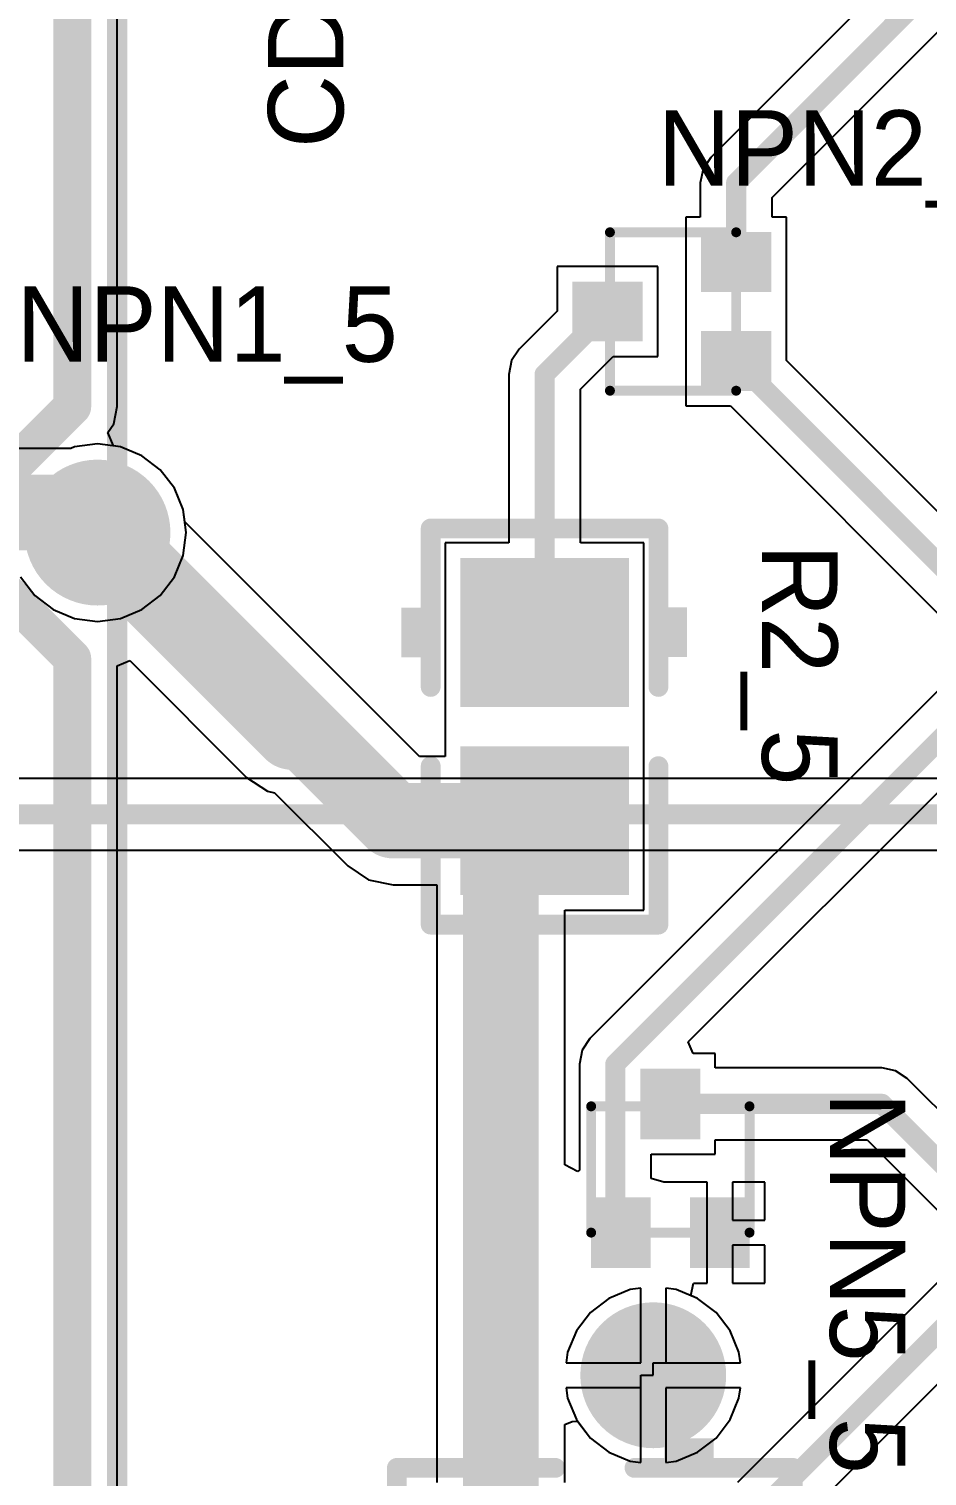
# Model space of a CAD drawing. Header units: millimetres. Extents: x 0.67 to 7.75, y 0.64 to 6.06.
# Drawn here: x 5.993 to 6.35, y 1.377 to 1.952 of the extents above; entities that cross this region are included whole.
import ezdxf

# ---------------------------------------------------------------- set-up
doc = ezdxf.new("R2010")
doc.units = ezdxf.units.MM
doc.header["$MEASUREMENT"] = 0
for name, color, linetype in [('BottomLayer', 5, 'Continuous'), ('BottomSolder', 6, 'Continuous'), ('MultiLayer', 9, 'Continuous'), ('TopLayer', 1, 'Continuous'), ('TopOverlay', 2, 'Continuous'), ('TopPaste', 8, 'Continuous'), ('TopSolder', 216, 'Continuous'), ('ViaHoleLayer', 16, 'Continuous')]:
    doc.layers.add(name, color=color, linetype=linetype)

# ---------------------------------------------------------------- blocks, each defined once
blk = doc.blocks.new('CC2012_0805_142')
at = {"layer": 'TopLayer'}
for points in [[(-0.06299, -0.02953), (-0.01181, -0.02953), (-0.06299, 0.02953), (-0.01181, 0.02953)], [(0.01181, -0.02953), (0.06299, -0.02953), (0.01181, 0.02953), (0.06299, 0.02953)]]:
    blk.add_solid(points, dxfattribs=at)
at = {"layer": 'TopOverlay', "const_width": 0.00787}
for points in [[(-0.07874, 0.04528), (-0.07874, -0.04528)], [(-0.01575, 0.04528), (-0.07874, 0.04528)], [(0.07874, 0.04528), (0.01575, 0.04528)], [(0.07874, 0.04528), (0.07874, -0.04528)], [(-0.01575, -0.04528), (-0.07874, -0.04528)], [(0.07874, -0.04528), (0.01575, -0.04528)]]:
    blk.add_lwpolyline(points, dxfattribs=at)
at = {"layer": 'TopOverlay', "const_width": 0.00394}
for points in [[(-0.08071, 0.04528, 1), (-0.07677, 0.04528, 1)], [(-0.08071, 0.04528, 1), (-0.07677, 0.04528, 1)], [(-0.01772, 0.04528, 1), (-0.01378, 0.04528, 1)], [(0.01378, 0.04528, 1), (0.01772, 0.04528, 1)], [(0.07677, 0.04528, 1), (0.08071, 0.04528, 1)], [(0.07677, 0.04528, 1), (0.08071, 0.04528, 1)], [(-0.08071, -0.04528, 1), (-0.07677, -0.04528, 1)], [(-0.08071, -0.04528, 1), (-0.07677, -0.04528, 1)], [(-0.01772, -0.04528, 1), (-0.01378, -0.04528, 1)], [(0.01378, -0.04528, 1), (0.01772, -0.04528, 1)], [(0.07677, -0.04528, 1), (0.08071, -0.04528, 1)], [(0.07677, -0.04528, 1), (0.08071, -0.04528, 1)]]:
    blk.add_lwpolyline(points, format="xyb", close=True, dxfattribs=at)
at = {"layer": 'TopOverlay'}
for points in [[(-0.04724, 0.04882), (-0.02756, 0.04882), (-0.04724, 0.05669), (-0.02756, 0.05669)], [(-0.04724, -0.05709), (-0.02756, -0.05709), (-0.04724, -0.04921), (-0.02756, -0.04921)]]:
    blk.add_solid(points, dxfattribs=at)
at = {"layer": 'TopPaste'}
for points in [[(-0.06299, -0.02953), (-0.01181, -0.02953), (-0.06299, 0.02953), (-0.01181, 0.02953)], [(0.01181, -0.02953), (0.06299, -0.02953), (0.01181, 0.02953), (0.06299, 0.02953)]]:
    blk.add_solid(points, dxfattribs=at)
at = {"layer": 'TopSolder'}
for points in [[(-0.06699, -0.03353), (-0.00781, -0.03353), (-0.06699, 0.03353), (-0.00781, 0.03353)], [(0.00781, -0.03353), (0.06699, -0.03353), (0.00781, 0.03353), (0.06699, 0.03353)]]:
    blk.add_solid(points, dxfattribs=at)
blk = doc.blocks.new('CC2012_0805_143')
at = {"layer": 'TopLayer'}
for points in [[(-0.06299, -0.02953), (-0.01181, -0.02953), (-0.06299, 0.02953), (-0.01181, 0.02953)], [(0.01181, -0.02953), (0.06299, -0.02953), (0.01181, 0.02953), (0.06299, 0.02953)]]:
    blk.add_solid(points, dxfattribs=at)
at = {"layer": 'TopOverlay', "const_width": 0.00787}
for points in [[(-0.07874, -0.04528), (-0.07874, 0.04528)], [(-0.01575, 0.04528), (-0.07874, 0.04528)], [(0.07874, 0.04528), (0.01575, 0.04528)], [(0.07874, -0.04528), (0.07874, 0.04528)], [(-0.01575, -0.04528), (-0.07874, -0.04528)], [(0.07874, -0.04528), (0.01575, -0.04528)]]:
    blk.add_lwpolyline(points, dxfattribs=at)
at = {"layer": 'TopOverlay', "const_width": 0.00394}
for points in [[(-0.08071, 0.04528, 1), (-0.07677, 0.04528, 1)], [(-0.08071, 0.04528, 1), (-0.07677, 0.04528, 1)], [(-0.01772, 0.04528, 1), (-0.01378, 0.04528, 1)], [(0.01378, 0.04528, 1), (0.01772, 0.04528, 1)], [(0.07677, 0.04528, 1), (0.08071, 0.04528, 1)], [(0.07677, 0.04528, 1), (0.08071, 0.04528, 1)], [(-0.08071, -0.04528, 1), (-0.07677, -0.04528, 1)], [(-0.08071, -0.04528, 1), (-0.07677, -0.04528, 1)], [(-0.01772, -0.04528, 1), (-0.01378, -0.04528, 1)], [(0.01378, -0.04528, 1), (0.01772, -0.04528, 1)], [(0.07677, -0.04528, 1), (0.08071, -0.04528, 1)], [(0.07677, -0.04528, 1), (0.08071, -0.04528, 1)]]:
    blk.add_lwpolyline(points, format="xyb", close=True, dxfattribs=at)
at = {"layer": 'TopOverlay'}
for points in [[(-0.04734, 0.04882), (-0.02765, 0.04882), (-0.04734, 0.05669), (-0.02765, 0.05669)], [(-0.04725, -0.05699), (-0.02756, -0.05699), (-0.04725, -0.04912), (-0.02756, -0.04912)]]:
    blk.add_solid(points, dxfattribs=at)
at = {"layer": 'TopPaste'}
for points in [[(-0.06299, -0.02953), (-0.01181, -0.02953), (-0.06299, 0.02953), (-0.01181, 0.02953)], [(0.01181, -0.02953), (0.06299, -0.02953), (0.01181, 0.02953), (0.06299, 0.02953)]]:
    blk.add_solid(points, dxfattribs=at)
at = {"layer": 'TopSolder'}
for points in [[(-0.06699, -0.03353), (-0.00781, -0.03353), (-0.06699, 0.03353), (-0.00781, 0.03353)], [(0.00781, -0.03353), (0.06699, -0.03353), (0.00781, 0.03353), (0.06699, 0.03353)]]:
    blk.add_solid(points, dxfattribs=at)
blk = doc.blocks.new('MMBT3904T_145')
at = {"layer": 'TopLayer'}
for points in [[(0.00787, -0.01004), (0.00787, 0.01004), (-0.00787, -0.01004), (-0.00787, 0.01004)], [(-0.01181, -0.06122), (-0.01181, -0.04114), (-0.02756, -0.06122), (-0.02756, -0.04114)], [(0.02756, -0.06122), (0.02756, -0.04114), (0.01181, -0.06122), (0.01181, -0.04114)]]:
    blk.add_solid(points, dxfattribs=at)
at = {"layer": 'TopOverlay', "const_width": 0.00394}
for points in [[(-0.0315, -0.00098), (0.0315, -0.00098)], [(-0.0315, -0.05118), (-0.0315, -0.00098)], [(0.0315, -0.05118), (0.0315, -0.00098)], [(-0.0315, -0.05118), (0.0315, -0.05118)]]:
    blk.add_lwpolyline(points, dxfattribs=at)
at = {"layer": 'TopOverlay', "const_width": 0.00197}
for points in [[(-0.03248, -0.00098, 1), (-0.03051, -0.00098, 1)], [(-0.03248, -0.00098, 1), (-0.03051, -0.00098, 1)], [(0.03051, -0.00098, 1), (0.03248, -0.00098, 1)], [(0.03051, -0.00098, 1), (0.03248, -0.00098, 1)], [(-0.03248, -0.05118, 1), (-0.03051, -0.05118, 1)], [(-0.03248, -0.05118, 1), (-0.03051, -0.05118, 1)], [(0.03051, -0.05118, 1), (0.03248, -0.05118, 1)], [(0.03051, -0.05118, 1), (0.03248, -0.05118, 1)]]:
    blk.add_lwpolyline(points, format="xyb", close=True, dxfattribs=at)
at = {"layer": 'TopPaste'}
for points in [[(0.00787, -0.01004), (0.00787, 0.01004), (-0.00787, -0.01004), (-0.00787, 0.01004)], [(-0.01181, -0.06122), (-0.01181, -0.04114), (-0.02756, -0.06122), (-0.02756, -0.04114)], [(0.02756, -0.06122), (0.02756, -0.04114), (0.01181, -0.06122), (0.01181, -0.04114)]]:
    blk.add_solid(points, dxfattribs=at)
at = {"layer": 'TopSolder'}
for points in [[(0.01187, -0.01404), (0.01187, 0.01404), (-0.01187, -0.01404), (-0.01187, 0.01404)], [(-0.00781, -0.06522), (-0.00781, -0.03714), (-0.03156, -0.06522), (-0.03156, -0.03714)], [(0.03156, -0.06522), (0.03156, -0.03714), (0.00781, -0.06522), (0.00781, -0.03714)]]:
    blk.add_solid(points, dxfattribs=at)
blk = doc.blocks.new('MMBT3904T_149')
at = {"layer": 'TopLayer'}
for points in [[(0.00787, -0.01004), (0.00787, 0.01004), (-0.00787, -0.01004), (-0.00787, 0.01004)], [(-0.01181, -0.06122), (-0.01181, -0.04114), (-0.02756, -0.06122), (-0.02756, -0.04114)], [(0.02756, -0.06122), (0.02756, -0.04114), (0.01181, -0.06122), (0.01181, -0.04114)]]:
    blk.add_solid(points, dxfattribs=at)
at = {"layer": 'TopOverlay', "const_width": 0.00394}
for points in [[(-0.0315, -0.00098), (0.0315, -0.00098)], [(-0.0315, -0.00098), (-0.0315, -0.05118)], [(0.0315, -0.00098), (0.0315, -0.05118)], [(-0.0315, -0.05118), (0.0315, -0.05118)]]:
    blk.add_lwpolyline(points, dxfattribs=at)
at = {"layer": 'TopOverlay', "const_width": 0.00197}
for points in [[(-0.03248, -0.00098, 1), (-0.03051, -0.00098, 1)], [(-0.03248, -0.00098, 1), (-0.03051, -0.00098, 1)], [(0.03051, -0.00098, 1), (0.03248, -0.00098, 1)], [(0.03051, -0.00098, 1), (0.03248, -0.00098, 1)], [(-0.03248, -0.05118, 1), (-0.03051, -0.05118, 1)], [(-0.03248, -0.05118, 1), (-0.03051, -0.05118, 1)], [(0.03051, -0.05118, 1), (0.03248, -0.05118, 1)], [(0.03051, -0.05118, 1), (0.03248, -0.05118, 1)]]:
    blk.add_lwpolyline(points, format="xyb", close=True, dxfattribs=at)
at = {"layer": 'TopPaste'}
for points in [[(0.00787, -0.01004), (0.00787, 0.01004), (-0.00787, -0.01004), (-0.00787, 0.01004)], [(-0.01181, -0.06122), (-0.01181, -0.04114), (-0.02756, -0.06122), (-0.02756, -0.04114)], [(0.02756, -0.06122), (0.02756, -0.04114), (0.01181, -0.06122), (0.01181, -0.04114)]]:
    blk.add_solid(points, dxfattribs=at)
at = {"layer": 'TopSolder'}
for points in [[(0.01187, -0.01404), (0.01187, 0.01404), (-0.01187, -0.01404), (-0.01187, 0.01404)], [(-0.00781, -0.06522), (-0.00781, -0.03714), (-0.03156, -0.06522), (-0.03156, -0.03714)], [(0.03156, -0.06522), (0.03156, -0.03714), (0.00781, -0.06522), (0.00781, -0.03714)]]:
    blk.add_solid(points, dxfattribs=at)

msp = doc.modelspace()

# ---------------------------------------------------------------- linework, layer by layer
at = {"layer": 'BottomLayer'}
for p, q in [((6.00939, 1.78549), (5.18, 1.78549)), ((6.01086, 1.7861), (6.00939, 1.78549)), ((6.02, 1.7873), (6.01086, 1.7861)), ((6.02914, 1.7861), (6.02, 1.7873)), ((6.03765, 1.78257), (6.02914, 1.7861)), ((6.04496, 1.77696), (6.03765, 1.78257)), ((6.05057, 1.76965), (6.04496, 1.77696)), ((6.0541, 1.76114), (6.05057, 1.76965)), ((6.0553, 1.752), (6.0541, 1.76114)), ((6.0541, 1.74286), (6.0553, 1.752)), ((6.05057, 1.73435), (6.0541, 1.74286)), ((5.98943, 1.73435), (5.99504, 1.72704)), ((6.04496, 1.72704), (6.05057, 1.73435)), ((5.99504, 1.72704), (6.00235, 1.72143)), ((6.03765, 1.72143), (6.04496, 1.72704)), ((6.00235, 1.72143), (6.01086, 1.7179)), ((6.02914, 1.7179), (6.03765, 1.72143)), ((6.01086, 1.7179), (6.02, 1.7167)), ((6.02, 1.7167), (6.02914, 1.7179)), ((6.52032, 1.65427), (5.61197, 1.65427)), ((5.61197, 1.62573), (6.51441, 1.62573)), ((6.23186, 1.4511), (6.22335, 1.44757)), ((6.236, 1.45164), (6.23186, 1.4511)), ((6.236, 1.422), (6.236, 1.45164)), ((6.25014, 1.4511), (6.246, 1.45164)), ((6.246, 1.45164), (6.246, 1.422)), ((6.25865, 1.44757), (6.25014, 1.4511)), ((6.22335, 1.44757), (6.21604, 1.44196)), ((6.26596, 1.44196), (6.25865, 1.44757)), ((6.21604, 1.44196), (6.21043, 1.43465)), ((6.27157, 1.43465), (6.26596, 1.44196)), ((6.21043, 1.43465), (6.2069, 1.42614)), ((6.2751, 1.42614), (6.27157, 1.43465)), ((6.2069, 1.42614), (6.20636, 1.422)), ((6.20636, 1.422), (6.236, 1.422)), ((6.246, 1.422), (6.27564, 1.422)), ((6.27564, 1.422), (6.2751, 1.42614)), ((6.236, 1.412), (6.20636, 1.412)), ((6.20636, 1.412), (6.2069, 1.40786)), ((6.236, 1.38236), (6.236, 1.412)), ((6.27564, 1.412), (6.246, 1.412)), ((6.246, 1.412), (6.246, 1.38236)), ((6.2751, 1.40786), (6.27564, 1.412)), ((6.2069, 1.40786), (6.21043, 1.39935)), ((6.27157, 1.39935), (6.2751, 1.40786)), ((6.21043, 1.39935), (6.21604, 1.39204)), ((6.26596, 1.39204), (6.27157, 1.39935)), ((6.21604, 1.39204), (6.22335, 1.38643)), ((6.25865, 1.38643), (6.26596, 1.39204)), ((6.22335, 1.38643), (6.23186, 1.3829)), ((6.23186, 1.3829), (6.236, 1.38236)), ((6.246, 1.38236), (6.25014, 1.3829)), ((6.25014, 1.3829), (6.25865, 1.38643))]:
    msp.add_line(p, q, dxfattribs=at)
for points, const_width in [([(5.18, 1.76), (6.01, 1.76)], 0.03), ([(5.58, 1.64), (6.52032, 1.64)], 0.008)]:
    msp.add_lwpolyline(points, dxfattribs=dict(at, const_width=const_width))
for points, const_width in [([(6.0075, 1.752, 1), (6.0325, 1.752, 1)], 0.025), ([(6.0025, 1.76, 1), (6.0175, 1.76, 1)], 0.015), ([(6.2285, 1.417, 1), (6.2535, 1.417, 1)], 0.025)]:
    msp.add_lwpolyline(points, format="xyb", close=True, dxfattribs=dict(at, const_width=const_width))
at = {"layer": 'BottomSolder', "const_width": 0.029}
for points in [[(6.0055, 1.752, 1), (6.0345, 1.752, 1)], [(6.2265, 1.417, 1), (6.2555, 1.417, 1)]]:
    msp.add_lwpolyline(points, format="xyb", close=True, dxfattribs=at)
at = {"layer": 'MultiLayer', "const_width": 0.025}
for points in [[(6.0075, 1.752, 1), (6.0325, 1.752, 1)], [(6.2285, 1.417, 1), (6.2535, 1.417, 1)]]:
    msp.add_lwpolyline(points, format="xyb", close=True, dxfattribs=at)
at = {"layer": 'TopLayer'}
for p, q in [((6.02784, 1.8021), (6.02784, 2.54167)), ((6.36663, 2.00391), (6.26388, 1.90116)), ((6.28825, 1.88515), (6.38682, 1.98372)), ((6.26388, 1.90116), (6.26079, 1.89653)), ((6.26079, 1.89653), (6.2597, 1.89107)), ((6.2597, 1.89107), (6.2597, 1.89107)), ((6.2597, 1.89107), (6.2597, 1.87745)), ((6.28825, 1.87745), (6.28825, 1.88515)), ((6.2597, 1.87745), (6.25394, 1.87745)), ((6.25394, 1.87745), (6.25394, 1.84308)), ((6.29402, 1.87745), (6.28825, 1.87745)), ((6.29402, 1.84308), (6.29402, 1.87745)), ((6.24283, 1.85776), (6.20276, 1.85776)), ((6.20276, 1.85776), (6.20276, 1.84003)), ((6.24283, 1.82201), (6.24283, 1.85776)), ((6.25394, 1.84308), (6.25394, 1.8417)), ((6.25394, 1.8417), (6.25394, 1.83807)), ((6.29402, 1.8417), (6.29402, 1.84308)), ((6.29402, 1.83807), (6.29402, 1.8417)), ((6.20276, 1.84003), (6.1877, 1.82498)), ((6.25394, 1.83807), (6.25394, 1.8367)), ((6.25394, 1.8367), (6.25394, 1.80233)), ((6.29402, 1.8367), (6.29402, 1.83807)), ((6.29402, 1.82035), (6.29402, 1.8367)), ((6.1877, 1.82498), (6.18461, 1.82035)), ((6.18461, 1.82035), (6.18352, 1.81489)), ((6.21207, 1.80897), (6.22511, 1.82201)), ((6.22511, 1.82201), (6.24283, 1.82201)), ((6.37863, 1.73573), (6.29402, 1.82035)), ((6.18352, 1.81489), (6.18352, 1.81489)), ((6.18352, 1.81489), (6.18352, 1.74788)), ((6.21207, 1.74788), (6.21207, 1.80897)), ((6.02648, 1.79528), (6.02784, 1.8021)), ((6.25394, 1.80233), (6.27166, 1.80233)), ((6.27166, 1.80233), (6.3695, 1.70449)), ((6.02416, 1.7918), (6.02648, 1.79528)), ((6.0264, 1.78646), (6.02416, 1.7918)), ((6.02914, 1.7861), (6.0264, 1.78646)), ((6.03765, 1.78257), (6.02914, 1.7861)), ((6.04496, 1.77696), (6.03765, 1.78257)), ((6.05057, 1.76965), (6.04496, 1.77696)), ((6.0541, 1.76114), (6.05057, 1.76965)), ((6.05473, 1.75631), (6.0541, 1.76114)), ((6.14807, 1.66297), (6.05473, 1.75631)), ((6.18352, 1.74788), (6.15826, 1.74788)), ((6.15826, 1.74788), (6.15826, 1.67807)), ((6.23731, 1.74788), (6.21207, 1.74788)), ((6.23731, 1.67807), (6.23731, 1.74788)), ((6.3695, 1.70449), (6.21583, 1.55082)), ((6.02784, 1.69904), (6.03284, 1.70111)), ((6.02784, 1.16), (6.02784, 1.69904)), ((6.03284, 1.70111), (6.07928, 1.65467)), ((6.15826, 1.67807), (6.15826, 1.6767)), ((6.15826, 1.6767), (6.15826, 1.67307)), ((6.23731, 1.6767), (6.23731, 1.67807)), ((6.23731, 1.67307), (6.23731, 1.6767)), ((6.15826, 1.67307), (6.15826, 1.6717)), ((6.15826, 1.6717), (6.15826, 1.66297)), ((6.23731, 1.6717), (6.23731, 1.67307)), ((6.23731, 1.60189), (6.23731, 1.6717)), ((6.25493, 1.54954), (6.37825, 1.67287)), ((6.15826, 1.66297), (6.14807, 1.66297)), ((6.07928, 1.65467), (6.08755, 1.64915)), ((6.08755, 1.64915), (6.09036, 1.64859)), ((6.09036, 1.64859), (6.11949, 1.61946)), ((6.11949, 1.61946), (6.12776, 1.61393)), ((6.12776, 1.61393), (6.13752, 1.61199)), ((6.13752, 1.61199), (6.1549, 1.61199)), ((6.1549, 1.61199), (6.1549, 1.37441)), ((6.20588, 1.50061), (6.20588, 1.60189)), ((6.20588, 1.60189), (6.23731, 1.60189)), ((6.21583, 1.55082), (6.21273, 1.54619)), ((6.25684, 1.54493), (6.25493, 1.54954)), ((6.21273, 1.54619), (6.21165, 1.54072)), ((6.26567, 1.54493), (6.25684, 1.54493)), ((6.26567, 1.53916), (6.26567, 1.54493)), ((6.21165, 1.54072), (6.21165, 1.54072)), ((6.21165, 1.54072), (6.21165, 1.49855)), ((6.33193, 1.53916), (6.26567, 1.53916)), ((6.33739, 1.53807), (6.33193, 1.53916)), ((6.33193, 1.53916), (6.33193, 1.53916)), ((6.34202, 1.53498), (6.33739, 1.53807)), ((6.38326, 1.49374), (6.34202, 1.53498)), ((6.26567, 1.50485), (6.26567, 1.51061)), ((6.26567, 1.51061), (6.32602, 1.51061)), ((6.32602, 1.51061), (6.36524, 1.47139)), ((6.2402, 1.49517), (6.2402, 1.50485)), ((6.2402, 1.50485), (6.26567, 1.50485)), ((6.21088, 1.49801), (6.20588, 1.50061)), ((6.21165, 1.49855), (6.21088, 1.49801)), ((6.2452, 1.49374), (6.2402, 1.49517)), ((6.24961, 1.49374), (6.2452, 1.49374)), ((6.25098, 1.49374), (6.24961, 1.49374)), ((6.26248, 1.49374), (6.25098, 1.49374)), ((6.26248, 1.4737), (6.26248, 1.49374)), ((6.28535, 1.49374), (6.27248, 1.49374)), ((6.27248, 1.49374), (6.27248, 1.4787)), ((6.28535, 1.4787), (6.28535, 1.49374)), ((6.27248, 1.4787), (6.28535, 1.4787)), ((6.26248, 1.45367), (6.26248, 1.4737)), ((6.28535, 1.4687), (6.27248, 1.4687)), ((6.27248, 1.4687), (6.27248, 1.45367)), ((6.28535, 1.45367), (6.28535, 1.4687)), ((6.36524, 1.46511), (6.27454, 1.37441)), ((6.25601, 1.44867), (6.25701, 1.45367)), ((6.25701, 1.45367), (6.26248, 1.45367)), ((6.27248, 1.45367), (6.28535, 1.45367)), ((6.29079, 1.35029), (6.3932, 1.45271)), ((6.25865, 1.44757), (6.25601, 1.44867)), ((6.26596, 1.44196), (6.25865, 1.44757)), ((6.27157, 1.43465), (6.26596, 1.44196)), ((6.2751, 1.42614), (6.27157, 1.43465)), ((6.241, 1.417), (6.241, 1.422)), ((6.241, 1.422), (6.27564, 1.422)), ((6.27564, 1.422), (6.2751, 1.42614)), ((6.236, 1.38236), (6.236, 1.417)), ((6.236, 1.417), (6.241, 1.417)), ((6.27564, 1.412), (6.246, 1.412)), ((6.246, 1.412), (6.246, 1.38236)), ((6.2751, 1.40786), (6.27564, 1.412)), ((6.27157, 1.39935), (6.2751, 1.40786)), ((6.20588, 1.39736), (6.20879, 1.39863)), ((6.20879, 1.39863), (6.21088, 1.39875)), ((6.21088, 1.39875), (6.21604, 1.39204)), ((6.26596, 1.39204), (6.27157, 1.39935)), ((6.20588, 1.37441), (6.20588, 1.39736)), ((6.21604, 1.39204), (6.22335, 1.38643)), ((6.25865, 1.38643), (6.26596, 1.39204)), ((6.22335, 1.38643), (6.23186, 1.3829)), ((6.23186, 1.3829), (6.236, 1.38236)), ((6.246, 1.38236), (6.25014, 1.3829)), ((6.25014, 1.3829), (6.25865, 1.38643))]:
    msp.add_line(p, q, dxfattribs=at)
for points, const_width in [([(6.01, 1.8021), (6.01, 2.54167)], 0.015), ([(6.27398, 1.89107), (6.4028, 2.01989)], 0.008), ([(6.27398, 1.85957), (6.27398, 1.89107)], 0.008), ([(6.1978, 1.81489), (6.2228, 1.83989)], 0.008), ([(6.27398, 1.8202), (6.38189, 1.71229)], 0.008), ([(6.1978, 1.71229), (6.1978, 1.81489)], 0.008), ([(5.9775, 1.7696), (6.01, 1.8021)], 0.015), ([(6.02, 1.75), (6.02, 1.752)], 0.03), ([(6.02, 1.752), (6.023, 1.752)], 0.03), ([(6.023, 1.752), (6.13752, 1.63748)], 0.03), ([(6.02, 1.75), (6.0973, 1.6727)], 0.03), ([(5.9775, 1.7344), (6.01, 1.7019)], 0.015), ([(6.22592, 1.54072), (6.39748, 1.71229)], 0.008), ([(6.01, 1.16), (6.01, 1.7019)], 0.015), ([(6.13752, 1.63748), (6.19778, 1.63748)], 0.03), ([(6.18039, 1.62009), (6.19778, 1.63748)], 0.03), ([(6.18039, 1.33489), (6.18039, 1.62009)], 0.03), ([(6.22592, 1.47589), (6.22592, 1.54072)], 0.008), ([(6.2478, 1.52489), (6.33193, 1.52489)], 0.008), ([(6.33193, 1.52489), (6.38311, 1.4737)], 0.008), ([(6.22592, 1.47589), (6.22811, 1.4737)], 0.008), ([(6.2552, 1.33489), (6.38311, 1.4628)], 0.008)]:
    msp.add_lwpolyline(points, dxfattribs=dict(at, const_width=const_width))
for points, const_width in [([(6.27198, 1.89107, 1), (6.27598, 1.89107, 1)], 0.004), ([(6.27198, 1.89107, 1), (6.27598, 1.89107, 1)], 0.004), ([(6.27198, 1.85957, 1), (6.27598, 1.85957, 1)], 0.004), ([(6.2208, 1.83989, 1), (6.2248, 1.83989, 1)], 0.004), ([(6.27198, 1.8202, 1), (6.27598, 1.8202, 1)], 0.004), ([(6.1958, 1.81489, 1), (6.1998, 1.81489, 1)], 0.004), ([(6.1958, 1.81489, 1), (6.1998, 1.81489, 1)], 0.004), ([(6.00625, 1.8021, 1), (6.01375, 1.8021, 1)], 0.0075), ([(6.00625, 1.8021, 1), (6.01375, 1.8021, 1)], 0.0075), ([(6.0075, 1.752, 1), (6.0325, 1.752, 1)], 0.025), ([(6.0125, 1.752, 1), (6.0275, 1.752, 1)], 0.015), ([(6.0125, 1.752, 1), (6.0275, 1.752, 1)], 0.015), ([(6.0155, 1.752, 1), (6.0305, 1.752, 1)], 0.015), ([(6.0155, 1.752, 1), (6.0305, 1.752, 1)], 0.015), ([(6.0125, 1.75, 1), (6.0275, 1.75, 1)], 0.015), ([(6.0125, 1.75, 1), (6.0275, 1.75, 1)], 0.015), ([(6.1958, 1.71229, 1), (6.1998, 1.71229, 1)], 0.004), ([(6.00625, 1.7019, 1), (6.01375, 1.7019, 1)], 0.0075), ([(6.00625, 1.7019, 1), (6.01375, 1.7019, 1)], 0.0075), ([(6.0898, 1.6727, 1), (6.1048, 1.6727, 1)], 0.015), ([(6.13002, 1.63748, 1), (6.14502, 1.63748, 1)], 0.015), ([(6.13002, 1.63748, 1), (6.14502, 1.63748, 1)], 0.015), ([(6.19028, 1.63748, 1), (6.20528, 1.63748, 1)], 0.015), ([(6.19028, 1.63748, 1), (6.20528, 1.63748, 1)], 0.015), ([(6.17289, 1.62009, 1), (6.18789, 1.62009, 1)], 0.015), ([(6.17289, 1.62009, 1), (6.18789, 1.62009, 1)], 0.015), ([(6.22392, 1.54072, 1), (6.22792, 1.54072, 1)], 0.004), ([(6.22392, 1.54072, 1), (6.22792, 1.54072, 1)], 0.004), ([(6.2458, 1.52489, 1), (6.2498, 1.52489, 1)], 0.004), ([(6.32993, 1.52489, 1), (6.33393, 1.52489, 1)], 0.004), ([(6.32993, 1.52489, 1), (6.33393, 1.52489, 1)], 0.004), ([(6.22392, 1.47589, 1), (6.22792, 1.47589, 1)], 0.004), ([(6.22392, 1.47589, 1), (6.22792, 1.47589, 1)], 0.004), ([(6.22611, 1.4737, 1), (6.23011, 1.4737, 1)], 0.004), ([(6.2285, 1.417, 1), (6.2535, 1.417, 1)], 0.025)]:
    msp.add_lwpolyline(points, format="xyb", close=True, dxfattribs=dict(at, const_width=const_width))
at = {"layer": 'TopOverlay', "const_width": 0.008}
msp.add_lwpolyline([(6.0278, 1.16989), (6.0278, 2.57489)], dxfattribs=at)
at = {"layer": 'TopSolder', "const_width": 0.029}
for points in [[(6.0055, 1.752, 1), (6.0345, 1.752, 1)], [(6.2265, 1.417, 1), (6.2555, 1.417, 1)]]:
    msp.add_lwpolyline(points, format="xyb", close=True, dxfattribs=at)
at = {"layer": 'ViaHoleLayer', "const_width": 0.014}
for points in [[(6.013, 1.752, 1), (6.027, 1.752, 1)], [(6.234, 1.417, 1), (6.248, 1.417, 1)]]:
    msp.add_lwpolyline(points, format="xyb", close=True, dxfattribs=at)

# ---------------------------------------------------------------- block references
for name, p, rotation in [('MMBT3904T_149', (6.2228, 1.83989), 90), ('CC2012_0805_143', (6.19778, 1.67489), 270), ('MMBT3904T_145', (6.2478, 1.52489), 360), ('CC2012_0805_142', (6.2178, 1.33489), 180)]:
    msp.add_blockref(name, p, dxfattribs=dict(rotation=rotation))

# ---------------------------------------------------------------- texts
at = {"layer": 'TopOverlay'}
for s, rotation, p in [('CD3_5', 90, (6.1178, 1.90489)), ('R2_5', 270, (6.28428, 1.74739)), ('NPN5_5', 270, (6.3113, 1.52939))]:
    msp.add_text(s, height=0.03, rotation=rotation, dxfattribs=at).set_placement(p)
for s, p in [('NPN2_5', (6.2428, 1.88989)), ('NPN1_5', (5.9878, 1.81989))]:
    msp.add_text(s, height=0.03, dxfattribs=at).set_placement(p)

doc.saveas('drawing.dxf')
